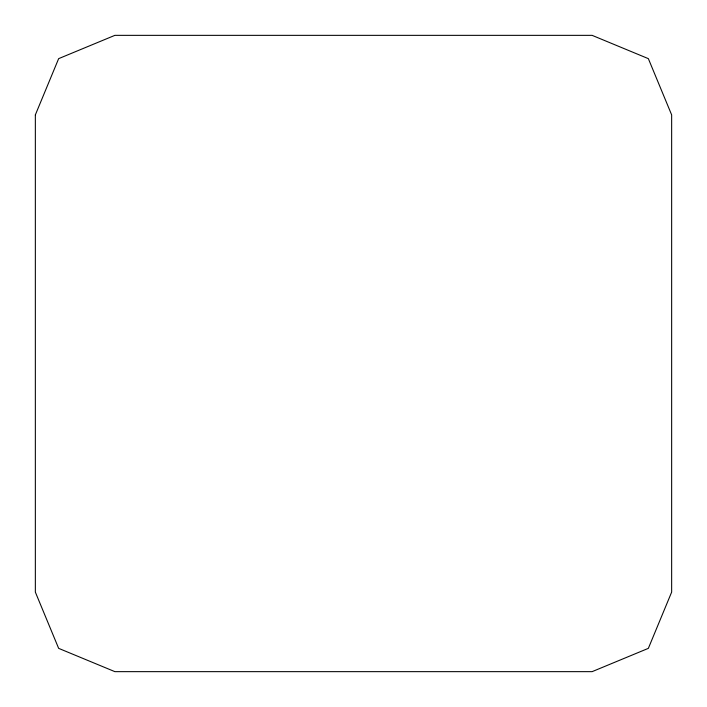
<?xml version="1.0" encoding="UTF-8"?>
<svg xmlns="http://www.w3.org/2000/svg" width="707" height="707" viewBox="0 0 707 707"><rect width="100%" height="100%" fill="white"/><g stroke="black" fill="none" stroke-linecap="round" stroke-linejoin="round"><path stroke-width="1.06" d="M35.35 114.888L35.35 592.113L58.646 648.354L114.888 671.65L592.113 671.65L648.354 648.354L671.65 592.113L671.65 114.888L648.354 58.646L592.113 35.35L114.888 35.35L58.646 58.646L35.35 114.888"/></g></svg>
